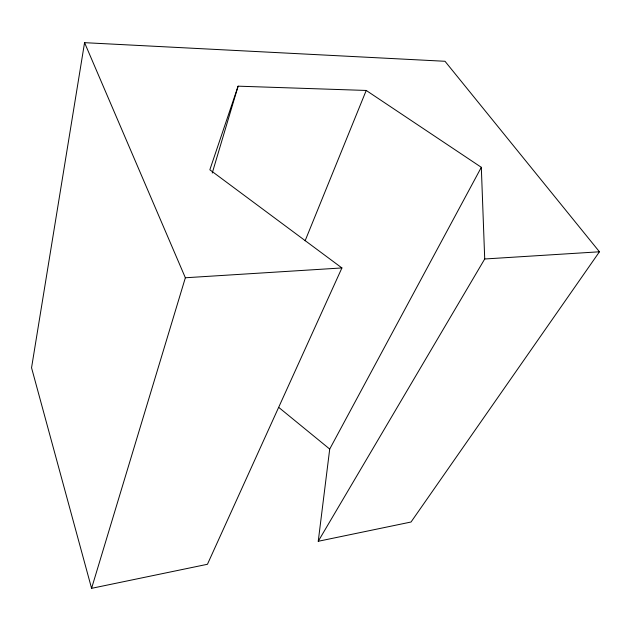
<?xml version="1.0" encoding="UTF-8"?>
<svg xmlns="http://www.w3.org/2000/svg" width="631" height="631" viewBox="0 0 631 631"><rect width="100%" height="100%" fill="white"/><g stroke="black" fill="none" stroke-linecap="round" stroke-linejoin="round"><path stroke-width="0.95" d="M318.245 541.28L329.713 449.067L481.319 167.31L366.225 90.454L238.108 86.171L209.839 169.794L341.915 267.946L207.441 564.28L91.582 588.329L31.55 367.77L84.562 42.671L444.997 61.278L599.45 251.785L411.033 522.018L318.245 541.28L484.718 258.986L481.319 167.31M212.245 173.044L238.108 86.171M91.582 588.329L185.356 277.766L84.562 42.671M305.112 240.797L366.225 90.454M185.356 277.766L341.915 267.946M484.718 258.986L599.45 251.785M278.839 407.476L329.713 449.067"/></g></svg>
